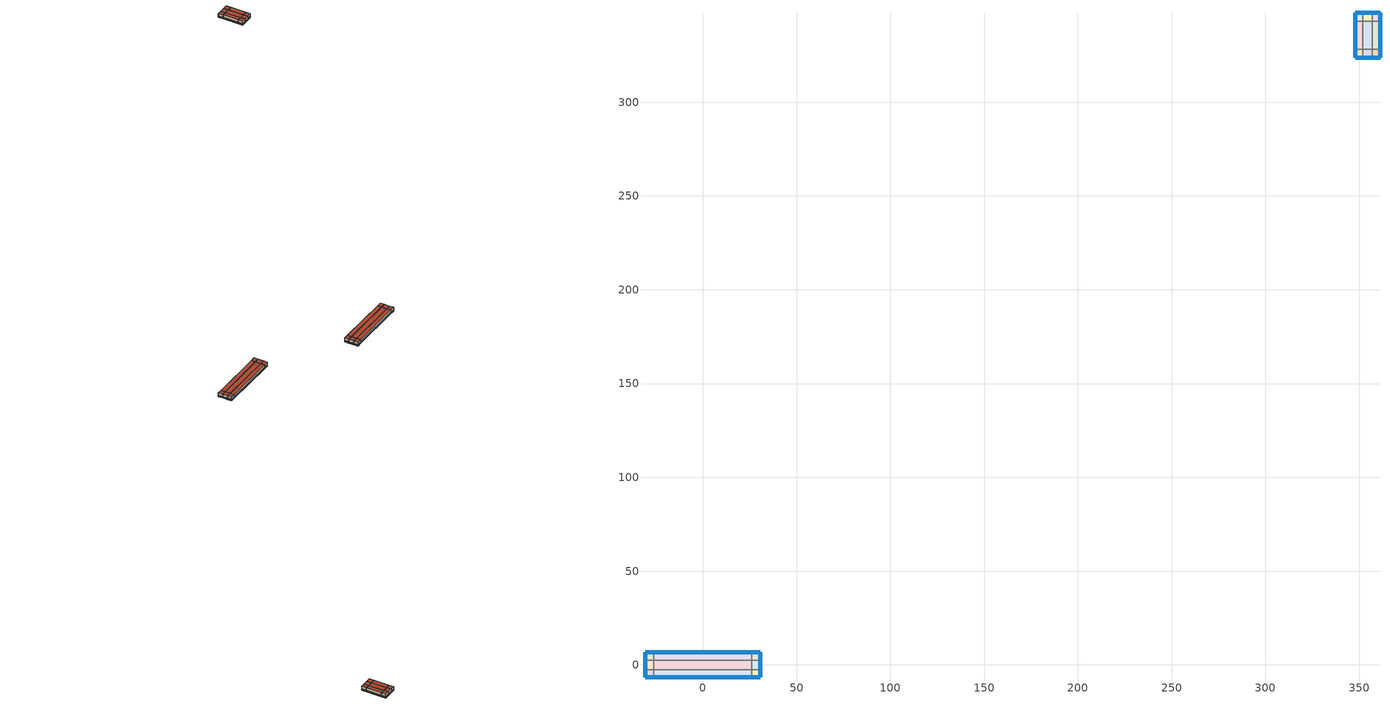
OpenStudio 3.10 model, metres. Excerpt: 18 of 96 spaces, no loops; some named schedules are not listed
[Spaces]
SecondarySchool Classroom A end_a - Story top
 floor adiabatic (Typical Interior Floor): -30.78,-6.65 -30.78,-2.51 -26.21,-2.51 -26.21,-6.65 z27.74
 wall outside (SecondarySchool Classroom A end_a - Story top Wall 1 c tbd): -30.78,-2.51 -30.78,-6.65 z27.74:31.7
 wall outside (SecondarySchool Classroom A end_a - Story top Wall 3 c tbd): -30.78,-6.65 -26.21,-6.65 z27.74:31.7
 wall to SecondarySchool Corridor B end_a - Story top: -26.21,-2.51 -30.78,-2.51 z27.74:31.7
 wall to SecondarySchool Classroom A  - Story top: -26.21,-6.65 -26.21,-2.51 z27.74:31.7
 window (Window U-0.56 SHGC 0.39): -30.78,-2.54 -30.78,-6.62 / -30.75,-6.65 -26.23,-6.65 z28.5:29.22
 roof outside (SecondarySchool Classroom A end_a - Story top RoofCeiling 1 c tbd): -26.21,-6.65 -26.21,-2.51 -30.78,-2.51 -30.78,-6.65 z31.7
SecondarySchool Corridor B end_a - Story top
 floor adiabatic (Typical Interior Floor): -30.78,-2.51 -30.78,2.51 -26.21,2.51 -26.21,-2.51 z27.74
 wall outside (SecondarySchool Corridor B end_a - Story top Wall 1 c tbd): -30.78,2.51 -30.78,-2.51 z27.74:31.7
 wall to SecondarySchool Classroom C end_a - Story top: -26.21,2.51 -30.78,2.51 z27.74:31.7
 wall to SecondarySchool Corridor B  - Story top: -26.21,-2.51 -26.21,2.51 z27.74:31.7
 window (Window U-0.56 SHGC 0.39): -30.78,2.49 -30.78,-2.49 z28.5:29.22
 roof outside (SecondarySchool Corridor B end_a - Story top RoofCeiling 1 c tbd): -26.21,-2.51 -26.21,2.51 -30.78,2.51 -30.78,-2.51 z31.7
SecondarySchool Classroom C end_a - Story top
 floor adiabatic (Typical Interior Floor): -30.78,2.51 -30.78,6.65 -26.21,6.65 -26.21,2.51 z27.74
 wall outside (SecondarySchool Classroom C end_a - Story top Wall 1 c tbd): -30.78,6.65 -30.78,2.51 z27.74:31.7
 wall outside (SecondarySchool Classroom C end_a - Story top Wall 2 c tbd): -26.21,6.65 -30.78,6.65 z27.74:31.7
 wall to SecondarySchool Classroom C  - Story top: -26.21,2.51 -26.21,6.65 z27.74:31.7
 window (Window U-0.56 SHGC 0.39): -30.78,6.62 -30.78,2.54 / -26.23,6.65 -30.75,6.65 z28.5:29.22
 roof outside (SecondarySchool Classroom C end_a - Story top RoofCeiling 1 c tbd): -26.21,2.51 -26.21,6.65 -30.78,6.65 -30.78,2.51 z31.7
SecondarySchool Classroom A  - Story top
 floor adiabatic (Typical Interior Floor): -26.21,-6.65 -26.21,-2.51 26.21,-2.51 26.21,-6.65 z27.74
 wall outside (SecondarySchool Classroom A  - Story top Wall 3 c tbd): -26.21,-6.65 26.21,-6.65 z27.74:31.7
 wall to SecondarySchool Corridor B  - Story top: 26.21,-2.51 -26.21,-2.51 z27.74:31.7
 wall to SecondarySchool Classroom A end_b - Story top: 26.21,-6.65 26.21,-2.51 z27.74:31.7
 window (Window U-0.56 SHGC 0.39): -26.18,-6.65 26.18,-6.65 z28.5:29.21
 roof outside (SecondarySchool Classroom A  - Story top RoofCeiling 1 c tbd): 26.21,-6.65 26.21,-2.51 -26.21,-2.51 -26.21,-6.65 z31.7
SecondarySchool Corridor B  - Story top
 floor adiabatic (Typical Interior Floor): -26.21,-2.51 -26.21,2.51 26.21,2.51 26.21,-2.51 z27.74
 wall to SecondarySchool Classroom C  - Story top: 26.21,2.51 -26.21,2.51 z27.74:31.7
 wall to SecondarySchool Corridor B end_b - Story top: 26.21,-2.51 26.21,2.51 z27.74:31.7
 roof outside: 26.21,-2.51 26.21,2.51 -26.21,2.51 -26.21,-2.51 z31.7
SecondarySchool Classroom C  - Story top
 floor adiabatic (Typical Interior Floor): -26.21,2.51 -26.21,6.65 26.21,6.65 26.21,2.51 z27.74
 wall outside (SecondarySchool Classroom C  - Story top Wall 2 c tbd): 26.21,6.65 -26.21,6.65 z27.74:31.7
 wall to SecondarySchool Classroom C end_b - Story top: 26.21,2.51 26.21,6.65 z27.74:31.7
 window (Window U-0.56 SHGC 0.39): 26.18,6.65 -26.18,6.65 z28.5:29.21
 roof outside (SecondarySchool Classroom C  - Story top RoofCeiling 1 c tbd): 26.21,2.51 26.21,6.65 -26.21,6.65 -26.21,2.51 z31.7
SecondarySchool Classroom A end_b - Story top
 floor adiabatic (Typical Interior Floor): 26.21,-6.65 26.21,-2.51 30.78,-2.51 30.78,-6.65 z27.74
 wall outside (SecondarySchool Classroom A end_b - Story top Wall 4 c tbd): 30.78,-6.65 30.78,-2.51 z27.74:31.7
 wall outside (SecondarySchool Classroom A end_b - Story top Wall 3 c tbd): 26.21,-6.65 30.78,-6.65 z27.74:31.7
 wall to SecondarySchool Corridor B end_b - Story top: 30.78,-2.51 26.21,-2.51 z27.74:31.7
 window (Window U-0.56 SHGC 0.39): 26.23,-6.65 30.75,-6.65 / 30.78,-6.62 30.78,-2.54 z28.5:29.22
 roof outside (SecondarySchool Classroom A end_b - Story top RoofCeiling 1 c tbd): 30.78,-6.65 30.78,-2.51 26.21,-2.51 26.21,-6.65 z31.7
SecondarySchool Corridor B end_b - Story top
 floor adiabatic (Typical Interior Floor): 26.21,-2.51 26.21,2.51 30.78,2.51 30.78,-2.51 z27.74
 wall outside (SecondarySchool Corridor B end_b - Story top Wall 4 c tbd): 30.78,-2.51 30.78,2.51 z27.74:31.7
 wall to SecondarySchool Classroom C end_b - Story top: 30.78,2.51 26.21,2.51 z27.74:31.7
 window (Window U-0.56 SHGC 0.39): 30.78,-2.49 30.78,2.49 z28.5:29.22
 roof outside (SecondarySchool Corridor B end_b - Story top RoofCeiling 1 c tbd): 30.78,-2.51 30.78,2.51 26.21,2.51 26.21,-2.51 z31.7
SecondarySchool Classroom C end_b - Story top
 floor adiabatic (Typical Interior Floor): 26.21,2.51 26.21,6.65 30.78,6.65 30.78,2.51 z27.74
 wall outside (SecondarySchool Classroom C end_b - Story top Wall 2 c tbd): 30.78,6.65 26.21,6.65 z27.74:31.7
 wall outside (SecondarySchool Classroom C end_b - Story top Wall 4 c tbd): 30.78,2.51 30.78,6.65 z27.74:31.7
 window (Window U-0.56 SHGC 0.39): 30.75,6.65 26.23,6.65 / 30.78,2.54 30.78,6.62 z28.5:29.22
 roof outside (SecondarySchool Classroom C end_b - Story top RoofCeiling 1 c tbd): 30.78,2.51 30.78,6.65 26.21,6.65 26.21,2.51 z31.7
SecondarySchool Classroom A end_a - Story top 1
 floor adiabatic (Typical Interior Floor): 361.07,323.64 356.93,323.64 356.93,328.21 361.07,328.21 z27.74
 wall outside (SecondarySchool Classroom A end_a - Story top 1 Wall 2 c tbd): 356.93,323.64 361.07,323.64 z27.74:31.7
 wall outside (SecondarySchool Classroom A end_a - Story top 1 Wall 3 c tbd): 361.07,323.64 361.07,328.21 z27.74:31.7
 wall to SecondarySchool Corridor B end_a - Story top 1: 356.93,328.21 356.93,323.64 z27.74:31.7
 wall to SecondarySchool Classroom A  - Story top 1: 361.07,328.21 356.93,328.21 z27.74:31.7
 window (Window U-0.56 SHGC 0.39): 356.96,323.64 361.04,323.64 / 361.07,323.67 361.07,328.19 z28.5:29.22
 roof outside (SecondarySchool Classroom A end_a - Story top 1 RoofCeiling 1 c tbd): 361.07,328.21 356.93,328.21 356.93,323.64 361.07,323.64 z31.7
SecondarySchool Corridor B end_a - Story top 1
 floor adiabatic (Typical Interior Floor): 356.93,323.64 351.91,323.64 351.91,328.21 356.93,328.21 z27.74
 wall outside (SecondarySchool Corridor B end_a - Story top 1 Wall 1 c tbd): 351.91,323.64 356.93,323.64 z27.74:31.7
 wall to SecondarySchool Classroom C end_a - Story top 1: 351.91,328.21 351.91,323.64 z27.74:31.7
 wall to SecondarySchool Corridor B  - Story top 1: 356.93,328.21 351.91,328.21 z27.74:31.7
 window (Window U-0.56 SHGC 0.39): 351.93,323.64 356.91,323.64 z28.5:29.22
 roof outside (SecondarySchool Corridor B end_a - Story top 1 RoofCeiling 1 c tbd): 356.93,328.21 351.91,328.21 351.91,323.64 356.93,323.64 z31.7
SecondarySchool Classroom C end_a - Story top 1
 floor adiabatic (Typical Interior Floor): 351.91,323.64 347.77,323.64 347.77,328.21 351.91,328.21 z27.74
 wall outside (SecondarySchool Classroom C end_a - Story top 1 Wall 3 c tbd): 347.77,323.64 351.91,323.64 z27.74:31.7
 wall outside (SecondarySchool Classroom C end_a - Story top 1 Wall 4 c tbd): 347.77,328.21 347.77,323.64 z27.74:31.7
 wall to SecondarySchool Classroom C  - Story top 1: 351.91,328.21 347.77,328.21 z27.74:31.7
 window (Window U-0.56 SHGC 0.39): 347.8,323.64 351.88,323.64 / 347.77,328.19 347.77,323.67 z28.5:29.22
 roof outside (SecondarySchool Classroom C end_a - Story top 1 RoofCeiling 1 c tbd): 351.91,328.21 347.77,328.21 347.77,323.64 351.91,323.64 z31.7
SecondarySchool Classroom A  - Story top 1
 floor adiabatic (Typical Interior Floor): 361.07,328.21 356.93,328.21 356.93,343.2 361.07,343.2 z27.74
 wall outside (SecondarySchool Classroom A  - Story top 1 Wall 3 c tbd): 361.07,328.21 361.07,343.2 z27.74:31.7
 wall to SecondarySchool Corridor B  - Story top 1: 356.93,343.2 356.93,328.21 z27.74:31.7
 wall to SecondarySchool Classroom A end_b - Story top 1: 361.07,343.2 356.93,343.2 z27.74:31.7
 window (Window U-0.56 SHGC 0.39): 361.07,328.24 361.07,343.17 z28.5:29.21
 roof outside (SecondarySchool Classroom A  - Story top 1 RoofCeiling 1 c tbd): 361.07,343.2 356.93,343.2 356.93,328.21 361.07,328.21 z31.7
SecondarySchool Corridor B  - Story top 1
 floor adiabatic (Typical Interior Floor): 356.93,328.21 351.91,328.21 351.91,343.2 356.93,343.2 z27.74
 wall to SecondarySchool Classroom C  - Story top 1: 351.91,343.2 351.91,328.21 z27.74:31.7
 wall to SecondarySchool Corridor B end_b - Story top 1: 356.93,343.2 351.91,343.2 z27.74:31.7
 roof outside: 356.93,343.2 351.91,343.2 351.91,328.21 356.93,328.21 z31.7
SecondarySchool Classroom C  - Story top 1
 floor adiabatic (Typical Interior Floor): 351.91,328.21 347.77,328.21 347.77,343.2 351.91,343.2 z27.74
 wall outside (SecondarySchool Classroom C  - Story top 1 Wall 3 c tbd): 347.77,343.2 347.77,328.21 z27.74:31.7
 wall to SecondarySchool Classroom C end_b - Story top 1: 351.91,343.2 347.77,343.2 z27.74:31.7
 window (Window U-0.56 SHGC 0.39): 347.77,343.17 347.77,328.24 z28.5:29.21
 roof outside (SecondarySchool Classroom C  - Story top 1 RoofCeiling 1 c tbd): 351.91,343.2 347.77,343.2 347.77,328.21 351.91,328.21 z31.7
SecondarySchool Classroom A end_b - Story top 1
 floor adiabatic (Typical Interior Floor): 361.07,343.2 356.93,343.2 356.93,347.77 361.07,347.77 z27.74
 wall outside (SecondarySchool Classroom A end_b - Story top 1 Wall 3 c tbd): 361.07,347.77 356.93,347.77 z27.74:31.7
 wall outside (SecondarySchool Classroom A end_b - Story top 1 Wall 2 c tbd): 361.07,343.2 361.07,347.77 z27.74:31.7
 wall to SecondarySchool Corridor B end_b - Story top 1: 356.93,347.77 356.93,343.2 z27.74:31.7
 window (Window U-0.56 SHGC 0.39): 361.07,343.22 361.07,347.74 / 361.04,347.77 356.96,347.77 z28.5:29.22
 roof outside (SecondarySchool Classroom A end_b - Story top 1 RoofCeiling 1 c tbd): 361.07,347.77 356.93,347.77 356.93,343.2 361.07,343.2 z31.7
SecondarySchool Corridor B end_b - Story top 1
 floor adiabatic (Typical Interior Floor): 356.93,343.2 351.91,343.2 351.91,347.77 356.93,347.77 z27.74
 wall outside (SecondarySchool Corridor B end_b - Story top 1 Wall 2 c tbd): 356.93,347.77 351.91,347.77 z27.74:31.7
 wall to SecondarySchool Classroom C end_b - Story top 1: 351.91,347.77 351.91,343.2 z27.74:31.7
 window (Window U-0.56 SHGC 0.39): 356.91,347.77 351.93,347.77 z28.5:29.22
 roof outside (SecondarySchool Corridor B end_b - Story top 1 RoofCeiling 1 c tbd): 356.93,347.77 351.91,347.77 351.91,343.2 356.93,343.2 z31.7
SecondarySchool Classroom C end_b - Story top 1
 floor adiabatic (Typical Interior Floor): 351.91,343.2 347.77,343.2 347.77,347.77 351.91,347.77 z27.74
 wall outside (SecondarySchool Classroom C end_b - Story top 1 Wall 1 c tbd): 347.77,347.77 347.77,343.2 z27.74:31.7
 wall outside (SecondarySchool Classroom C end_b - Story top 1 Wall 3 c tbd): 351.91,347.77 347.77,347.77 z27.74:31.7
 window (Window U-0.56 SHGC 0.39): 347.77,347.74 347.77,343.22 / 351.88,347.77 347.8,347.77 z28.5:29.22
 roof outside (SecondarySchool Classroom C end_b - Story top 1 RoofCeiling 1 c tbd): 351.91,347.77 347.77,347.77 347.77,343.2 351.91,343.2 z31.7
[Building]
ComStock DOE Ref 1980-2004|SecondarySchool: North Axis {deg}=180; Default Construction Set=ComStock DOE Ref 1980-2004 - SecSchl - ASHRAE 169-2013-4C; Default Schedule Set=Building Default Schedule Set; Standards Building Type=SecondarySchool
[Site]
Medford Jackson Cou_OR_USA: Latitude {deg}=42.39; Longitude {deg}=-122.87; Time Zone {hr}=-8; Elevation {m}=405; Terrain=City
[Site:WaterMainsTemperature]
Calculation Method=Correlation; Annual Average Outdoor Air Temperature {C}=13.1983; Maximum Difference In Monthly Average Outdoor Air Temperatures {deltaC}=21.62
[SizingPeriod:DesignDay] Barometric Pressure {Pa}=96553; Rain Indicator=No; Snow Indicator=No; Day of Month=21; Daylight Saving Time Indicator=No; Humidity Condition Type=Wetbulb; Dry-Bulb Temperature Range Modifier Type=DefaultMultipliers
Name | Maximum Dry-Bulb Temperature {C} | Daily Dry-Bulb Temperature Range {deltaC} | Wind Speed {m/s} | Wind Direction {deg} | Month | Day Type | Wetbulb or DewPoint at Maximum Dry-Bulb {C} | Solar Model Indicator | ASHRAE Clear Sky Optical Depth for Beam Irradiance | ASHRAE Clear Sky Optical Depth for Diffuse Irradiance | Sky Clearness
Medford Jackson Cou Ann Clg .4% Condns DB=>MWB 1 | 37.3 | 17.8 | 3.9 | 290 | 7 | SummerDesignDay | 19.4 | ASHRAETau | 0.333 | 2.501
Medford Jackson Cou Ann Clg .4% Condns WB=>MDB 1 | 34.6 | 17.8 | 3.9 | 290 | 7 | SummerDesignDay | 20.5 | ASHRAETau | 0.333 | 2.501
Medford Jackson Cou Ann Htg 99.6% Condns DB 1 | -5 | 0 | 0.9 | 0 | 12 | WinterDesignDay | -5 | ASHRAEClearSky |  |  | 0
Medford Jackson Cou August .4% Condns DB=>MCWB 1 | 39.7 | 18.1 | 3.9 | 290 | 8 | SummerDesignDay | 20.1 | ASHRAETau | 0.338 | 2.534
[ClimateZones]
Climate Zone Institution Name 1=ASHRAE; Climate Zone Document Name 1=ANSI/ASHRAE Standard 169; Climate Zone Document Year 1=2006; Climate Zone Value 1=ASHRAE 169-2013-4C
[Site:GroundTemperature:FCfactorMethod]
January Ground Temperature {C}=13.14; February Ground Temperature {C}=7.26; March Ground Temperature {C}=3.78; April Ground Temperature {C}=6.1; May Ground Temperature {C}=4.73; June Ground Temperature {C}=7.82; July Ground Temperature {C}=11.61; August Ground Temperature {C}=17.15; September Ground Temperature {C}=19.69; October Ground Temperature {C}=25.4; November Ground Temperature {C}=23.49; December Ground Temperature {C}=18.21
[DefaultConstructionSet]
ComStock DOE Ref 1980-2004 - SecSchl - ASHRAE 169-2013-4C: Default Exterior Surface Constructions=Default Surface Constructions 1; Default Interior Surface Constructions=Default Surface Constructions 2; Default Ground Contact Surface Constructions=Default Surface Constructions 3; Default Exterior SubSurface Constructions=Default Sub Surface Constructions 1; Default Interior SubSurface Constructions=Default Sub Surface Constructions 2; Interior Partition Construction=Typical Interior Partition
[DefaultSurfaceConstructions]
Name | Floor Construction | Wall Construction | Roof Ceiling Construction
Default Surface Constructions 1 | Typical Insulated Exterior Mass Floor | Typical Insulated Exterior Mass Wall R-10.0 | Typical IEAD Roof R-15.63
Default Surface Constructions 2 | Typical Interior Floor | Typical Interior Wall | Typical Interior Ceiling
Default Surface Constructions 3 | Typical Insulated Carpeted 6in Slab Floor | Typical Insulated Basement Mass Wall R-9.01
[Construction]
Typical Insulated Exterior Mass Floor: Typical Insulation R-8.69, 4 in. Normalweight Concrete Floor, Typical Carpet Pad
Typical IEAD Roof R-15.63: Roof Membrane, Typical Insulation R-14.51, Metal Roof Surface
Typical Interior Floor: 100mm Normalweight concrete floor, CP02 CARPET PAD
Typical Interior Wall: G01 13mm gypsum board, G01 13mm gypsum board
Typical Interior Ceiling: CP02 CARPET PAD, 100mm Normalweight concrete floor
Typical Insulated Carpeted 6in Slab Floor: 6 in. Normalweight Concrete Floor, Typical Carpet Pad
Typical Insulated Basement Mass Wall R-9.01: Typical Insulation R-7.46, 8 in. Concrete Block Basement Wall
U 0.72 SHGC 0.39 Simple Glazing: U 0.72 SHGC 0.39 Simple Glazing
Typical Insulated Metal Door: F08 Metal surface, Typical Insulation R-7.61
U 0.88 SHGC 0.16 Sgl Ref-A-L Clr 6mm: REF A CLEAR LO 6MM
Typical Overhead Door: Typical Insulation R-7.61
Typical Interior Window: Clear 3mm
Typical Interior Door; Typical Interior Partition: G05 25mm wood
Typical Insulated Exterior Mass Wall R-10.0: 1IN Stucco, 8IN CONCRETE HW RefBldg, Typical Insulation R-7.61, 1/2IN Gypsum
InteriorFurnishings: Std Wood 6inch
Window U-0.56 SHGC 0.39: Simple Glazing Double - LowE - Clear - Aluminum
SecondarySchool Classroom A  - Story top 1 RoofCeiling 1 c tbd: Roof Membrane, SecondarySchool Classroom A  - Story top 1 RoofCeiling 1 m tbd, Metal Roof Surface
SecondarySchool Classroom A  - Story top 1 Wall 3 c tbd: 1IN Stucco, 8IN CONCRETE HW RefBldg, SecondarySchool Classroom A  - Story top 1 Wall 3 m tbd, 1/2IN Gypsum
SecondarySchool Classroom A  - Story top RoofCeiling 1 c tbd: Roof Membrane, SecondarySchool Classroom A  - Story top RoofCeiling 1 m tbd, Metal Roof Surface
SecondarySchool Classroom A  - Story top Wall 3 c tbd: 1IN Stucco, 8IN CONCRETE HW RefBldg, SecondarySchool Classroom A  - Story top Wall 3 m tbd, 1/2IN Gypsum
SecondarySchool Classroom A end_a - Story top 1 RoofCeiling 1 c tbd: Roof Membrane, SecondarySchool Classroom A end_a - Story top 1 RoofCeiling  ... m tbd, Metal Roof Surface
SecondarySchool Classroom A end_a - Story top 1 Wall 2 c tbd: 1IN Stucco, 8IN CONCRETE HW RefBldg, SecondarySchool Classroom A end_a - Story top 1 Wall 2 m tbd, 1/2IN Gypsum
SecondarySchool Classroom A end_a - Story top 1 Wall 3 c tbd: 1IN Stucco, 8IN CONCRETE HW RefBldg, SecondarySchool Classroom A end_a - Story top 1 Wall 3 m tbd, 1/2IN Gypsum
SecondarySchool Classroom A end_a - Story top RoofCeiling 1 c tbd: Roof Membrane, SecondarySchool Classroom A end_a - Story top RoofCeiling 1 m tbd, Metal Roof Surface
SecondarySchool Classroom A end_a - Story top Wall 1 c tbd: 1IN Stucco, 8IN CONCRETE HW RefBldg, SecondarySchool Classroom A end_a - Story top Wall 1 m tbd, 1/2IN Gypsum
SecondarySchool Classroom A end_a - Story top Wall 3 c tbd: 1IN Stucco, 8IN CONCRETE HW RefBldg, SecondarySchool Classroom A end_a - Story top Wall 3 m tbd, 1/2IN Gypsum
SecondarySchool Classroom A end_b - Story top 1 RoofCeiling 1 c tbd: Roof Membrane, SecondarySchool Classroom A end_b - Story top 1 RoofCeiling  ... m tbd, Metal Roof Surface
SecondarySchool Classroom A end_b - Story top 1 Wall 2 c tbd: 1IN Stucco, 8IN CONCRETE HW RefBldg, SecondarySchool Classroom A end_b - Story top 1 Wall 2 m tbd, 1/2IN Gypsum
SecondarySchool Classroom A end_b - Story top 1 Wall 3 c tbd: 1IN Stucco, 8IN CONCRETE HW RefBldg, SecondarySchool Classroom A end_b - Story top 1 Wall 3 m tbd, 1/2IN Gypsum
SecondarySchool Classroom A end_b - Story top RoofCeiling 1 c tbd: Roof Membrane, SecondarySchool Classroom A end_b - Story top RoofCeiling 1 m tbd, Metal Roof Surface
SecondarySchool Classroom A end_b - Story top Wall 3 c tbd: 1IN Stucco, 8IN CONCRETE HW RefBldg, SecondarySchool Classroom A end_b - Story top Wall 3 m tbd, 1/2IN Gypsum
SecondarySchool Classroom A end_b - Story top Wall 4 c tbd: 1IN Stucco, 8IN CONCRETE HW RefBldg, SecondarySchool Classroom A end_b - Story top Wall 4 m tbd, 1/2IN Gypsum
SecondarySchool Classroom C  - Story top 1 RoofCeiling 1 c tbd: Roof Membrane, SecondarySchool Classroom C  - Story top 1 RoofCeiling 1 m tbd, Metal Roof Surface
SecondarySchool Classroom C  - Story top 1 Wall 3 c tbd: 1IN Stucco, 8IN CONCRETE HW RefBldg, SecondarySchool Classroom C  - Story top 1 Wall 3 m tbd, 1/2IN Gypsum
SecondarySchool Classroom C  - Story top RoofCeiling 1 c tbd: Roof Membrane, SecondarySchool Classroom C  - Story top RoofCeiling 1 m tbd, Metal Roof Surface
SecondarySchool Classroom C  - Story top Wall 2 c tbd: 1IN Stucco, 8IN CONCRETE HW RefBldg, SecondarySchool Classroom C  - Story top Wall 2 m tbd, 1/2IN Gypsum
SecondarySchool Classroom C end_a - Story top 1 RoofCeiling 1 c tbd: Roof Membrane, SecondarySchool Classroom C end_a - Story top 1 RoofCeiling  ... m tbd, Metal Roof Surface
SecondarySchool Classroom C end_a - Story top 1 Wall 3 c tbd: 1IN Stucco, 8IN CONCRETE HW RefBldg, SecondarySchool Classroom C end_a - Story top 1 Wall 3 m tbd, 1/2IN Gypsum
SecondarySchool Classroom C end_a - Story top 1 Wall 4 c tbd: 1IN Stucco, 8IN CONCRETE HW RefBldg, SecondarySchool Classroom C end_a - Story top 1 Wall 4 m tbd, 1/2IN Gypsum
SecondarySchool Classroom C end_a - Story top RoofCeiling 1 c tbd: Roof Membrane, SecondarySchool Classroom C end_a - Story top RoofCeiling 1 m tbd, Metal Roof Surface
SecondarySchool Classroom C end_a - Story top Wall 1 c tbd: 1IN Stucco, 8IN CONCRETE HW RefBldg, SecondarySchool Classroom C end_a - Story top Wall 1 m tbd, 1/2IN Gypsum
SecondarySchool Classroom C end_a - Story top Wall 2 c tbd: 1IN Stucco, 8IN CONCRETE HW RefBldg, SecondarySchool Classroom C end_a - Story top Wall 2 m tbd, 1/2IN Gypsum
SecondarySchool Classroom C end_b - Story top 1 RoofCeiling 1 c tbd: Roof Membrane, SecondarySchool Classroom C end_b - Story top 1 RoofCeiling  ... m tbd, Metal Roof Surface
SecondarySchool Classroom C end_b - Story top 1 Wall 1 c tbd: 1IN Stucco, 8IN CONCRETE HW RefBldg, SecondarySchool Classroom C end_b - Story top 1 Wall 1 m tbd, 1/2IN Gypsum
SecondarySchool Classroom C end_b - Story top 1 Wall 3 c tbd: 1IN Stucco, 8IN CONCRETE HW RefBldg, SecondarySchool Classroom C end_b - Story top 1 Wall 3 m tbd, 1/2IN Gypsum
SecondarySchool Classroom C end_b - Story top RoofCeiling 1 c tbd: Roof Membrane, SecondarySchool Classroom C end_b - Story top RoofCeiling 1 m tbd, Metal Roof Surface
SecondarySchool Classroom C end_b - Story top Wall 2 c tbd: 1IN Stucco, 8IN CONCRETE HW RefBldg, SecondarySchool Classroom C end_b - Story top Wall 2 m tbd, 1/2IN Gypsum
SecondarySchool Classroom C end_b - Story top Wall 4 c tbd: 1IN Stucco, 8IN CONCRETE HW RefBldg, SecondarySchool Classroom C end_b - Story top Wall 4 m tbd, 1/2IN Gypsum
SecondarySchool Corridor B end_a - Story top 1 RoofCeiling 1 c tbd: Roof Membrane, SecondarySchool Corridor B end_a - Story top 1 RoofCeiling 1 m tbd, Metal Roof Surface
SecondarySchool Corridor B end_a - Story top 1 Wall 1 c tbd: 1IN Stucco, 8IN CONCRETE HW RefBldg, SecondarySchool Corridor B end_a - Story top 1 Wall 1 m tbd, 1/2IN Gypsum
SecondarySchool Corridor B end_a - Story top RoofCeiling 1 c tbd: Roof Membrane, SecondarySchool Corridor B end_a - Story top RoofCeiling 1 m tbd, Metal Roof Surface
SecondarySchool Corridor B end_a - Story top Wall 1 c tbd: 1IN Stucco, 8IN CONCRETE HW RefBldg, SecondarySchool Corridor B end_a - Story top Wall 1 m tbd, 1/2IN Gypsum
SecondarySchool Corridor B end_b - Story top 1 RoofCeiling 1 c tbd: Roof Membrane, SecondarySchool Corridor B end_b - Story top 1 RoofCeiling 1 m tbd, Metal Roof Surface
SecondarySchool Corridor B end_b - Story top 1 Wall 2 c tbd: 1IN Stucco, 8IN CONCRETE HW RefBldg, SecondarySchool Corridor B end_b - Story top 1 Wall 2 m tbd, 1/2IN Gypsum
SecondarySchool Corridor B end_b - Story top RoofCeiling 1 c tbd: Roof Membrane, SecondarySchool Corridor B end_b - Story top RoofCeiling 1 m tbd, Metal Roof Surface
SecondarySchool Corridor B end_b - Story top Wall 4 c tbd: 1IN Stucco, 8IN CONCRETE HW RefBldg, SecondarySchool Corridor B end_b - Story top Wall 4 m tbd, 1/2IN Gypsum
[Material:NoMass] Roughness=Smooth; Thermal Absorptance=0.9; Solar Absorptance=0.7
Name | Thermal Resistance {m2-K/W} | Visible Absorptance
Typical Insulation R-8.69 | 1.53052 | 0.7
Typical Carpet Pad; CP02 CARPET PAD | 0.21648 | 0.8
Typical Insulation R-14.51 | 2.55496 | 0.7
Typical Insulation R-7.46 | 1.31358 | 0.7
Typical Insulation R-7.61 | 1.34047 | 0.7
SecondarySchool Classroom A  - Story top 1 RoofCeiling 1 m tbd; SecondarySchool Classroom A  - Story top RoofCeiling 1 m tbd; SecondarySchool Classroom C  - Story top 1 RoofCeiling 1 m tbd; SecondarySchool Classroom C  - Story top RoofCeiling 1 m tbd | 2.18948 | 0.7
SecondarySchool Classroom A  - Story top 1 Wall 3 m tbd; SecondarySchool Classroom C  - Story top 1 Wall 3 m tbd | 0.798611 | 0.7
SecondarySchool Classroom A  - Story top Wall 3 m tbd; SecondarySchool Classroom C  - Story top Wall 2 m tbd | 0.802678 | 0.7
SecondarySchool Classroom A end_a - Story top 1 RoofCeiling  ... m tbd; SecondarySchool Classroom A end_a - Story top RoofCeiling 1 m tbd; SecondarySchool Classroom A end_b - Story top 1 RoofCeiling  ... m tbd; SecondarySchool Classroom A end_b - Story top RoofCeiling 1 m tbd; SecondarySchool Classroom C end_a - Story top 1 RoofCeiling  ... m tbd; SecondarySchool Classroom C end_a - Story top RoofCeiling 1 m tbd; SecondarySchool Classroom C end_b - Story top 1 RoofCeiling  ... m tbd; SecondarySchool Classroom C end_b - Story top RoofCeiling 1 m tbd | 1.9386 | 0.7
SecondarySchool Classroom A end_a - Story top 1 Wall 2 m tbd; SecondarySchool Classroom A end_a - Story top Wall 1 m tbd; SecondarySchool Classroom A end_b - Story top 1 Wall 3 m tbd; SecondarySchool Classroom A end_b - Story top Wall 4 m tbd; SecondarySchool Classroom C end_a - Story top 1 Wall 3 m tbd; SecondarySchool Classroom C end_a - Story top Wall 1 m tbd; SecondarySchool Classroom C end_b - Story top 1 Wall 3 m tbd; SecondarySchool Classroom C end_b - Story top Wall 4 m tbd | 0.783842 | 0.7
SecondarySchool Classroom A end_a - Story top 1 Wall 3 m tbd; SecondarySchool Classroom A end_a - Story top Wall 3 m tbd; SecondarySchool Classroom A end_b - Story top 1 Wall 2 m tbd; SecondarySchool Classroom A end_b - Story top Wall 3 m tbd; SecondarySchool Classroom C end_a - Story top 1 Wall 4 m tbd; SecondarySchool Classroom C end_a - Story top Wall 2 m tbd; SecondarySchool Classroom C end_b - Story top 1 Wall 1 m tbd; SecondarySchool Classroom C end_b - Story top Wall 2 m tbd | 0.785772 | 0.7
SecondarySchool Corridor B end_a - Story top 1 RoofCeiling 1 m tbd; SecondarySchool Corridor B end_a - Story top RoofCeiling 1 m tbd; SecondarySchool Corridor B end_b - Story top 1 RoofCeiling 1 m tbd; SecondarySchool Corridor B end_b - Story top RoofCeiling 1 m tbd | 2.21976 | 0.7
SecondarySchool Corridor B end_a - Story top 1 Wall 1 m tbd; SecondarySchool Corridor B end_a - Story top Wall 1 m tbd; SecondarySchool Corridor B end_b - Story top 1 Wall 2 m tbd; SecondarySchool Corridor B end_b - Story top Wall 4 m tbd | 0.787433 | 0.7
[Material] Thermal Absorptance=0.9
Name | Roughness | Thickness {m} | Conductivity {W/m-K} | Density {kg/m3} | Specific Heat {J/kg-K} | Solar Absorptance | Visible Absorptance
4 in. Normalweight Concrete Floor | MediumRough | 0.1016 | 2.31 | 2322 | 832 | 0.7 | 0.7
Roof Membrane | VeryRough | 0.0095 | 0.16 | 1121.29 | 1460 | 0.7 | 0.7
Metal Roof Surface; F08 Metal surface | Smooth | 0.0008 | 45.28 | 7824 | 500 | 0.7 | 0.7
100mm Normalweight concrete floor | MediumRough | 0.1016 | 2.31045 | 2322 | 832.557 | 0.7 | 0.7
G01 13mm gypsum board | Smooth | 0.0127 | 0.160031 | 800.001 | 1090.73 | 0.7 | 0.5
6 in. Normalweight Concrete Floor | MediumRough | 0.1524 | 2.31 | 2322 | 832 | 0.7 | 0.7
8 in. Concrete Block Basement Wall | MediumRough | 0.2032 | 1.326 | 1842 | 912 | 0.7 | 0.7
G05 25mm wood | MediumSmooth | 0.0254 | 0.15 | 608 | 1630 | 0.5 | 0.5
1IN Stucco | Smooth | 0.0253 | 0.6918 | 1858 | 837 | 0.7 | 0.92
8IN CONCRETE HW RefBldg | Rough | 0.2032 | 1.311 | 2240 | 836.8 | 0.7 | 0.7
1/2IN Gypsum | Smooth | 0.0127 | 0.16 | 784.9 | 830 | 0.4 | 0.4
Std Wood 6inch | MediumSmooth | 0.15 | 0.12 | 540 | 1210 | 0.7 | 0.7
[DefaultSubSurfaceConstructions]
Name | Fixed Window Construction | Operable Window Construction | Door Construction | Glass Door Construction | Overhead Door Construction | Tubular Daylight Dome Construction | Tubular Daylight Diffuser Construction
Default Sub Surface Constructions 1 | U 0.72 SHGC 0.39 Simple Glazing | U 0.72 SHGC 0.39 Simple Glazing | Typical Insulated Metal Door | U 0.88 SHGC 0.16 Sgl Ref-A-L Clr 6mm | Typical Overhead Door | Typical Interior Window | Typical Interior Window
Default Sub Surface Constructions 2 | Typical Interior Window | Typical Interior Window | Typical Interior Door
[WindowMaterial:SimpleGlazingSystem]
Name | U-Factor {W/m2-K} | Solar Heat Gain Coefficient | Visible Transmittance
U 0.72 SHGC 0.39 Simple Glazing | 4.08835 | 0.39 | 0.81
Simple Glazing Double - LowE - Clear - Aluminum | 3.17415 | 0.386 | 0.591
[WindowMaterial:Glazing] Optical Data Type=SpectralAverage; Infrared Transmittance at Normal Incidence=0; Front Side Infrared Hemispherical Emissivity=0.84; Conductivity {W/m-K}=0.9; Dirt Correction Factor for Solar and Visible Transmittance=1; Solar Diffusing=No
Name | Thickness {m} | Solar Transmittance at Normal Incidence | Front Side Solar Reflectance at Normal Incidence | Back Side Solar Reflectance at Normal Incidence | Visible Transmittance at Normal Incidence | Front Side Visible Reflectance at Normal Incidence | Back Side Visible Reflectance at Normal Incidence | Back Side Infrared Hemispherical Emissivity
REF A CLEAR LO 6MM | 0.006 | 0.066 | 0.341 | 0.493 | 0.08 | 0.41 | 0.37 | 0.4
Clear 3mm | 0.003 | 0.837 | 0.075 | 0.075 | 0.898 | 0.081 | 0.081 | 0.84
[SpaceType] Standards Building Type=SecondarySchool
Name | Default Schedule Set | Design Specification Outdoor Air Object | Standards Space Type
SecondarySchool Corridor - ComStock DOE Ref 1980-2004 | SecondarySchool Corridor Schedule Set | SecondarySchool Corridor Ventilation | Corridor
SecondarySchool Classroom - ComStock DOE Ref 1980-2004 | SecondarySchool Classroom Schedule Set | SecondarySchool Classroom Ventilation | Classroom
[BuildingStory]
Story top: Nominal Z Coordinate {m}=27.7368; Nominal Floor to Floor Height {m}=3.9624
[Space] Building Story=Story top
Name | Space Type | Thermal Zone
SecondarySchool Classroom A end_a - Story top | SecondarySchool Classroom - ComStock DOE Ref 1980-2004 | Zone SecondarySchool Classroom A end_a - Story top
SecondarySchool Corridor B end_a - Story top | SecondarySchool Corridor - ComStock DOE Ref 1980-2004 | Zone SecondarySchool Corridor B end_a - Story top
SecondarySchool Classroom C end_a - Story top | SecondarySchool Classroom - ComStock DOE Ref 1980-2004 | Zone SecondarySchool Classroom C end_a - Story top
SecondarySchool Classroom A  - Story top | SecondarySchool Classroom - ComStock DOE Ref 1980-2004 | Zone SecondarySchool Classroom A  - Story top
SecondarySchool Corridor B  - Story top | SecondarySchool Corridor - ComStock DOE Ref 1980-2004 | Zone SecondarySchool Corridor B  - Story top
SecondarySchool Classroom C  - Story top | SecondarySchool Classroom - ComStock DOE Ref 1980-2004 | Zone SecondarySchool Classroom C  - Story top
SecondarySchool Classroom A end_b - Story top | SecondarySchool Classroom - ComStock DOE Ref 1980-2004 | Zone SecondarySchool Classroom A end_b - Story top
SecondarySchool Corridor B end_b - Story top | SecondarySchool Corridor - ComStock DOE Ref 1980-2004 | Zone SecondarySchool Corridor B end_b - Story top
SecondarySchool Classroom C end_b - Story top | SecondarySchool Classroom - ComStock DOE Ref 1980-2004 | Zone SecondarySchool Classroom C end_b - Story top
SecondarySchool Classroom A end_a - Story top 1 | SecondarySchool Classroom - ComStock DOE Ref 1980-2004 | Zone SecondarySchool Classroom A end_a - Story top 1
SecondarySchool Corridor B end_a - Story top 1 | SecondarySchool Corridor - ComStock DOE Ref 1980-2004 | Zone SecondarySchool Corridor B end_a - Story top 1
SecondarySchool Classroom C end_a - Story top 1 | SecondarySchool Classroom - ComStock DOE Ref 1980-2004 | Zone SecondarySchool Classroom C end_a - Story top 1
SecondarySchool Classroom A  - Story top 1 | SecondarySchool Classroom - ComStock DOE Ref 1980-2004 | Zone SecondarySchool Classroom A  - Story top 1
SecondarySchool Corridor B  - Story top 1 | SecondarySchool Corridor - ComStock DOE Ref 1980-2004 | Zone SecondarySchool Corridor B  - Story top 1
SecondarySchool Classroom C  - Story top 1 | SecondarySchool Classroom - ComStock DOE Ref 1980-2004 | Zone SecondarySchool Classroom C  - Story top 1
SecondarySchool Classroom A end_b - Story top 1 | SecondarySchool Classroom - ComStock DOE Ref 1980-2004 | Zone SecondarySchool Classroom A end_b - Story top 1
SecondarySchool Corridor B end_b - Story top 1 | SecondarySchool Corridor - ComStock DOE Ref 1980-2004 | Zone SecondarySchool Corridor B end_b - Story top 1
SecondarySchool Classroom C end_b - Story top 1 | SecondarySchool Classroom - ComStock DOE Ref 1980-2004 | Zone SecondarySchool Classroom C end_b - Story top 1
[ThermalZone] Multiplier=1; Use Ideal Air Loads=No
Name | Thermostat
Zone SecondarySchool Classroom A end_a - Story top | SecondarySchool Classroom - ComStock DOE Ref 1980-2004 Thermostat 6
Zone SecondarySchool Corridor B end_a - Story top | SecondarySchool Corridor - ComStock DOE Ref 1980-2004 Thermostat 6
Zone SecondarySchool Classroom C end_a - Story top | SecondarySchool Classroom - ComStock DOE Ref 1980-2004 Thermostat 17
Zone SecondarySchool Classroom A  - Story top | SecondarySchool Classroom - ComStock DOE Ref 1980-2004 Thermostat 2
Zone SecondarySchool Corridor B  - Story top | SecondarySchool Corridor - ComStock DOE Ref 1980-2004 Thermostat 2
Zone SecondarySchool Classroom C  - Story top | SecondarySchool Classroom - ComStock DOE Ref 1980-2004 Thermostat 13
Zone SecondarySchool Classroom A end_b - Story top | SecondarySchool Classroom - ComStock DOE Ref 1980-2004 Thermostat 9
Zone SecondarySchool Corridor B end_b - Story top | SecondarySchool Corridor - ComStock DOE Ref 1980-2004 Thermostat 9
Zone SecondarySchool Classroom C end_b - Story top | SecondarySchool Classroom - ComStock DOE Ref 1980-2004 Thermostat 20
Zone SecondarySchool Classroom A end_a - Story top 1 | SecondarySchool Classroom - ComStock DOE Ref 1980-2004 Thermostat 7
Zone SecondarySchool Corridor B end_a - Story top 1 | SecondarySchool Corridor - ComStock DOE Ref 1980-2004 Thermostat 7
Zone SecondarySchool Classroom C end_a - Story top 1 | SecondarySchool Classroom - ComStock DOE Ref 1980-2004 Thermostat 18
Zone SecondarySchool Classroom A  - Story top 1 | SecondarySchool Classroom - ComStock DOE Ref 1980-2004 Thermostat 3
Zone SecondarySchool Corridor B  - Story top 1 | SecondarySchool Corridor - ComStock DOE Ref 1980-2004 Thermostat 3
Zone SecondarySchool Classroom C  - Story top 1 | SecondarySchool Classroom - ComStock DOE Ref 1980-2004 Thermostat 14
Zone SecondarySchool Classroom A end_b - Story top 1 | SecondarySchool Classroom - ComStock DOE Ref 1980-2004 Thermostat 10
Zone SecondarySchool Corridor B end_b - Story top 1 | SecondarySchool Corridor - ComStock DOE Ref 1980-2004 Thermostat 10
Zone SecondarySchool Classroom C end_b - Story top 1 | SecondarySchool Classroom - ComStock DOE Ref 1980-2004 Thermostat 21
[People:Definition] Number of People Calculation Method=People/Area; Fraction Radiant=0.3
Name | People per Space Floor Area {person/m2}
SecondarySchool Classroom People Definition | 0.249938
SecondarySchool Corridor People Definition | 0.100212
[People] Work Efficiency Schedule=Work Efficiency Schedule; Clothing Insulation Schedule=Clothing Schedule; Air Velocity Schedule=Air Velocity Schedule; Multiplier=1
Name | People Definition | Space or SpaceType
SecondarySchool Classroom People | SecondarySchool Classroom People Definition | SecondarySchool Classroom - ComStock DOE Ref 1980-2004
SecondarySchool Corridor People | SecondarySchool Corridor People Definition | SecondarySchool Corridor - ComStock DOE Ref 1980-2004
[Lights:Definition] Design Level Calculation Method=Watts/Area; Fraction Radiant=0.31; Fraction Visible=0.2; Return Air Fraction=0
Name | Watts per Space Floor Area {W/m2}
SecondarySchool Classroom - ComStock DOE Ref 1980-2004 General Lights Definition | 6.25559
SecondarySchool Corridor - ComStock DOE Ref 1980-2004 General Lights Definition | 2.94907
[ElectricEquipment:Definition] Design Level Calculation Method=Watts/Area; Fraction Latent=0; Fraction Radiant=0.5; Fraction Lost=0
Name | Watts per Space Floor Area {W/m2}
SecondarySchool Classroom Elec Equip Definition | 3.45304
SecondarySchool Corridor Elec Equip Definition | 0.854897
[ElectricEquipment] Schedule=Education_School BLDG_EQUIP_EndUseData BPR Adjusted
Name | Electric Equipment Definition | Space or SpaceType
SecondarySchool Classroom Elec Equip | SecondarySchool Classroom Elec Equip Definition | SecondarySchool Classroom - ComStock DOE Ref 1980-2004
SecondarySchool Corridor Elec Equip | SecondarySchool Corridor Elec Equip Definition | SecondarySchool Corridor - ComStock DOE Ref 1980-2004
[DesignSpecification:OutdoorAir] Outdoor Air Method=Sum
Name | Outdoor Air Flow per Person {m3/s-person} | Outdoor Air Flow per Floor Area {m3/s-m2}
SecondarySchool Classroom Ventilation | 0.00799951
SecondarySchool Corridor Ventilation |  | 0.000508
[DefaultScheduleSet]
Name | Number of People Schedule | People Activity Level Schedule | Lighting Schedule | Electric Equipment Schedule | Hours of Operation Schedule
SecondarySchool Classroom Schedule Set; SecondarySchool Corridor Schedule Set | SecondarySchool Bldg Occ | SecondarySchool Activity | Education_School BLDG_LIGHT_EndUseData | Education_School BLDG_EQUIP_EndUseData
Building Default Schedule Set |  |  |  |  | Building Hours of Operation NonResidential
[Exterior:Lights:Definition]
Name | Design Level {W}
Parking Areas and Drives 0.04 W/ft^2 Def (W/ft^2) | 0.041
Building Facades 0.15 W/ft^2 Def (W/ft^2) | 0.15
Main Entries 30.0 W/ft Def (W/ft) | 30
Other Doors 20.0 W/ft Def (W/ft) | 20
[Exterior:Lights] Control Option=AstronomicalClock
Name | Exterior Lights Definition | Schedule | Multiplier
Parking Areas and Drives 0.04 W/ft^2 | Parking Areas and Drives 0.04 W/ft^2 Def (W/ft^2) | Always On Discrete | 50726.4
Building Facades 0.15 W/ft^2 | Building Facades 0.15 W/ft^2 Def (W/ft^2) | Schedule Ruleset 1 | 27661.5
Main Entries 30.0 W/ft | Main Entries 30.0 W/ft Def (W/ft) | Always On Discrete | 25
Other Doors 20.0 W/ft | Other Doors 20.0 W/ft Def (W/ft) | Always On Discrete | 15.3125
[ThermostatSetpoint:DualSetpoint] Heating Setpoint Temperature Schedule=SecondarySchool HtgSetp; Cooling Setpoint Temperature Schedule=SecondarySchool ClgSetp
SecondarySchool Classroom - ComStock DOE Ref 1980-2004 Thermostat 2; SecondarySchool Classroom - ComStock DOE Ref 1980-2004 Thermostat 3; SecondarySchool Classroom - ComStock DOE Ref 1980-2004 Thermostat 6; SecondarySchool Classroom - ComStock DOE Ref 1980-2004 Thermostat 7; SecondarySchool Classroom - ComStock DOE Ref 1980-2004 Thermostat 9; SecondarySchool Classroom - ComStock DOE Ref 1980-2004 Thermostat 10; SecondarySchool Classroom - ComStock DOE Ref 1980-2004 Thermostat 13; SecondarySchool Classroom - ComStock DOE Ref 1980-2004 Thermostat 14; SecondarySchool Classroom - ComStock DOE Ref 1980-2004 Thermostat 17; SecondarySchool Classroom - ComStock DOE Ref 1980-2004 Thermostat 18; SecondarySchool Classroom - ComStock DOE Ref 1980-2004 Thermostat 20; SecondarySchool Classroom - ComStock DOE Ref 1980-2004 Thermostat 21; SecondarySchool Corridor - ComStock DOE Ref 1980-2004 Thermostat 2; SecondarySchool Corridor - ComStock DOE Ref 1980-2004 Thermostat 3; SecondarySchool Corridor - ComStock DOE Ref 1980-2004 Thermostat 6; SecondarySchool Corridor - ComStock DOE Ref 1980-2004 Thermostat 7; SecondarySchool Corridor - ComStock DOE Ref 1980-2004 Thermostat 9; SecondarySchool Corridor - ComStock DOE Ref 1980-2004 Thermostat 10
[InternalMass:Definition]
Internal Mass Definition 1: Construction=InteriorFurnishings; Design Level Calculation Method=SurfaceArea/Area; Surface Area per Space Floor Area=2
[InternalMass] Internal Mass Definition=Internal Mass Definition 1; Multiplier=1
Name | Space or SpaceType
SecondarySchool Classroom C end_b - Story top 1 Mass | SecondarySchool Classroom C end_b - Story top 1
SecondarySchool Corridor B end_b - Story top 1 Mass | SecondarySchool Corridor B end_b - Story top 1
SecondarySchool Classroom C  - Story top 1 Mass | SecondarySchool Classroom C  - Story top 1
SecondarySchool Corridor B  - Story top 1 Mass | SecondarySchool Corridor B  - Story top 1
SecondarySchool Classroom A  - Story top 1 Mass | SecondarySchool Classroom A  - Story top 1
SecondarySchool Classroom C end_a - Story top 1 Mass | SecondarySchool Classroom C end_a - Story top 1
SecondarySchool Corridor B end_a - Story top 1 Mass | SecondarySchool Corridor B end_a - Story top 1
SecondarySchool Corridor B end_a - Story top Mass | SecondarySchool Corridor B end_a - Story top
SecondarySchool Classroom A end_a - Story top 1 Mass | SecondarySchool Classroom A end_a - Story top 1
SecondarySchool Classroom A end_b - Story top Mass | SecondarySchool Classroom A end_b - Story top
SecondarySchool Classroom A end_b - Story top 1 Mass | SecondarySchool Classroom A end_b - Story top 1
SecondarySchool Classroom A end_a - Story top Mass | SecondarySchool Classroom A end_a - Story top
SecondarySchool Classroom C end_a - Story top Mass | SecondarySchool Classroom C end_a - Story top
SecondarySchool Corridor B end_b - Story top Mass | SecondarySchool Corridor B end_b - Story top
SecondarySchool Classroom A  - Story top Mass | SecondarySchool Classroom A  - Story top
SecondarySchool Corridor B  - Story top Mass | SecondarySchool Corridor B  - Story top
SecondarySchool Classroom C  - Story top Mass | SecondarySchool Classroom C  - Story top
SecondarySchool Classroom C end_b - Story top Mass | SecondarySchool Classroom C end_b - Story top
[Lights] Schedule=Education_School BLDG_LIGHT_EndUseData BPR Adjusted; Fraction Replaceable=1
Name | Lights Definition | Space or SpaceType
SecondarySchool Classroom - ComStock DOE Ref 1980-2004 General Lighting | SecondarySchool Classroom - ComStock DOE Ref 1980-2004 General Lights Definition | SecondarySchool Classroom - ComStock DOE Ref 1980-2004
SecondarySchool Corridor - ComStock DOE Ref 1980-2004 General Lighting | SecondarySchool Corridor - ComStock DOE Ref 1980-2004 General Lights Definition | SecondarySchool Corridor - ComStock DOE Ref 1980-2004
[SpaceInfiltration:DesignFlowRate] Design Flow Rate Calculation Method=Flow/ExteriorArea; Flow per Exterior Surface Area {m3/s-m2}=0.000619923; Velocity Term Coefficient=0; Density Basis=Outdoor
Name | Space or SpaceType | Schedule | Constant Term Coefficient | Temperature Term Coefficient | Velocity Squared Term Coefficient
SecondarySchool Classroom C end_b - Story top 1 HVAC On Infiltration | SecondarySchool Classroom C end_b - Story top 1 | Infiltration HVAC On Schedule 1 | 0.0725 | 0.0091 | 0.0893
SecondarySchool Classroom C end_b - Story top 1 HVAC Off Infiltration | SecondarySchool Classroom C end_b - Story top 1 | Infiltration HVAC Off Schedule 1 | 0 | 0.0174 | 0.1016
SecondarySchool Corridor B end_b - Story top 1 HVAC On Infiltration | SecondarySchool Corridor B end_b - Story top 1 | Infiltration HVAC On Schedule 1 | 0.0725 | 0.0091 | 0.0893
SecondarySchool Corridor B end_b - Story top 1 HVAC Off Infiltration | SecondarySchool Corridor B end_b - Story top 1 | Infiltration HVAC Off Schedule 1 | 0 | 0.0174 | 0.1016
SecondarySchool Classroom C  - Story top 1 HVAC On Infiltration | SecondarySchool Classroom C  - Story top 1 | Infiltration HVAC On Schedule 1 | 0.0725 | 0.0091 | 0.0893
SecondarySchool Classroom C  - Story top 1 HVAC Off Infiltration | SecondarySchool Classroom C  - Story top 1 | Infiltration HVAC Off Schedule 1 | 0 | 0.0174 | 0.1016
SecondarySchool Corridor B  - Story top 1 HVAC On Infiltration | SecondarySchool Corridor B  - Story top 1 | Infiltration HVAC On Schedule 1 | 0.0725 | 0.0091 | 0.0893
SecondarySchool Corridor B  - Story top 1 HVAC Off Infiltration | SecondarySchool Corridor B  - Story top 1 | Infiltration HVAC Off Schedule 1 | 0 | 0.0174 | 0.1016
SecondarySchool Classroom A  - Story top 1 HVAC On Infiltration | SecondarySchool Classroom A  - Story top 1 | Infiltration HVAC On Schedule 1 | 0.0725 | 0.0091 | 0.0893
SecondarySchool Classroom A  - Story top 1 HVAC Off Infiltration | SecondarySchool Classroom A  - Story top 1 | Infiltration HVAC Off Schedule 1 | 0 | 0.0174 | 0.1016
SecondarySchool Classroom C end_a - Story top 1 HVAC On Infiltration | SecondarySchool Classroom C end_a - Story top 1 | Infiltration HVAC On Schedule 1 | 0.0725 | 0.0091 | 0.0893
SecondarySchool Classroom C end_a - Story top 1 HVAC Off Infiltration | SecondarySchool Classroom C end_a - Story top 1 | Infiltration HVAC Off Schedule 1 | 0 | 0.0174 | 0.1016
SecondarySchool Corridor B end_a - Story top 1 HVAC On Infiltration | SecondarySchool Corridor B end_a - Story top 1 | Infiltration HVAC On Schedule 1 | 0.0725 | 0.0091 | 0.0893
SecondarySchool Corridor B end_a - Story top 1 HVAC Off Infiltration | SecondarySchool Corridor B end_a - Story top 1 | Infiltration HVAC Off Schedule 1 | 0 | 0.0174 | 0.1016
SecondarySchool Corridor B end_a - Story top HVAC On Infiltration | SecondarySchool Corridor B end_a - Story top | Infiltration HVAC On Schedule 1 | 0.0725 | 0.0091 | 0.0893
SecondarySchool Corridor B end_a - Story top HVAC Off Infiltration | SecondarySchool Corridor B end_a - Story top | Infiltration HVAC Off Schedule 1 | 0 | 0.0174 | 0.1016
SecondarySchool Classroom A end_a - Story top 1 HVAC On Infiltration | SecondarySchool Classroom A end_a - Story top 1 | Infiltration HVAC On Schedule 1 | 0.0725 | 0.0091 | 0.0893
SecondarySchool Classroom A end_a - Story top 1 HVAC Off Infiltration | SecondarySchool Classroom A end_a - Story top 1 | Infiltration HVAC Off Schedule 1 | 0 | 0.0174 | 0.1016
SecondarySchool Classroom A end_b - Story top HVAC On Infiltration | SecondarySchool Classroom A end_b - Story top | Infiltration HVAC On Schedule 1 | 0.0725 | 0.0091 | 0.0893
SecondarySchool Classroom A end_b - Story top HVAC Off Infiltration | SecondarySchool Classroom A end_b - Story top | Infiltration HVAC Off Schedule 1 | 0 | 0.0174 | 0.1016
SecondarySchool Classroom A end_b - Story top 1 HVAC On Infiltration | SecondarySchool Classroom A end_b - Story top 1 | Infiltration HVAC On Schedule 1 | 0.0725 | 0.0091 | 0.0893
SecondarySchool Classroom A end_b - Story top 1 HVAC Off Infiltration | SecondarySchool Classroom A end_b - Story top 1 | Infiltration HVAC Off Schedule 1 | 0 | 0.0174 | 0.1016
SecondarySchool Classroom A end_a - Story top HVAC On Infiltration | SecondarySchool Classroom A end_a - Story top | Infiltration HVAC On Schedule 1 | 0.0725 | 0.0091 | 0.0893
SecondarySchool Classroom A end_a - Story top HVAC Off Infiltration | SecondarySchool Classroom A end_a - Story top | Infiltration HVAC Off Schedule 1 | 0 | 0.0174 | 0.1016
SecondarySchool Classroom C end_a - Story top HVAC On Infiltration | SecondarySchool Classroom C end_a - Story top | Infiltration HVAC On Schedule 1 | 0.0725 | 0.0091 | 0.0893
SecondarySchool Classroom C end_a - Story top HVAC Off Infiltration | SecondarySchool Classroom C end_a - Story top | Infiltration HVAC Off Schedule 1 | 0 | 0.0174 | 0.1016
SecondarySchool Corridor B end_b - Story top HVAC On Infiltration | SecondarySchool Corridor B end_b - Story top | Infiltration HVAC On Schedule 1 | 0.0725 | 0.0091 | 0.0893
SecondarySchool Corridor B end_b - Story top HVAC Off Infiltration | SecondarySchool Corridor B end_b - Story top | Infiltration HVAC Off Schedule 1 | 0 | 0.0174 | 0.1016
SecondarySchool Classroom A  - Story top HVAC On Infiltration | SecondarySchool Classroom A  - Story top | Infiltration HVAC On Schedule 1 | 0.0725 | 0.0091 | 0.0893
SecondarySchool Classroom A  - Story top HVAC Off Infiltration | SecondarySchool Classroom A  - Story top | Infiltration HVAC Off Schedule 1 | 0 | 0.0174 | 0.1016
SecondarySchool Corridor B  - Story top HVAC On Infiltration | SecondarySchool Corridor B  - Story top | Infiltration HVAC On Schedule 1 | 0.0725 | 0.0091 | 0.0893
SecondarySchool Corridor B  - Story top HVAC Off Infiltration | SecondarySchool Corridor B  - Story top | Infiltration HVAC Off Schedule 1 | 0 | 0.0174 | 0.1016
SecondarySchool Classroom C  - Story top HVAC On Infiltration | SecondarySchool Classroom C  - Story top | Infiltration HVAC On Schedule 1 | 0.0725 | 0.0091 | 0.0893
SecondarySchool Classroom C  - Story top HVAC Off Infiltration | SecondarySchool Classroom C  - Story top | Infiltration HVAC Off Schedule 1 | 0 | 0.0174 | 0.1016
SecondarySchool Classroom C end_b - Story top HVAC On Infiltration | SecondarySchool Classroom C end_b - Story top | Infiltration HVAC On Schedule 1 | 0.0725 | 0.0091 | 0.0893
SecondarySchool Classroom C end_b - Story top HVAC Off Infiltration | SecondarySchool Classroom C end_b - Story top | Infiltration HVAC Off Schedule 1 | 0 | 0.0174 | 0.1016
[Schedule:Ruleset]
Name | Default Day Schedule | Summer Design Day Schedule | Winter Design Day Schedule
Clothing Schedule | Clothing Schedule Default Winter Clothes
Air Velocity Schedule | Air Velocity Schedule Default
Work Efficiency Schedule | Work Efficiency Schedule Default
SecondarySchool Activity | SecondarySchool Activity Default | SecondarySchool Activity Summer Design Day | SecondarySchool Activity Winter Design Day
Education_School BLDG_LIGHT_EndUseData | Education_School BLDG_LIGHT_EndUseData Default | Education_School BLDG_LIGHT_EndUseData Summer Design Day | Education_School BLDG_LIGHT_EndUseData Winter Design Day
Education_School BLDG_EQUIP_EndUseData | Education_School BLDG_EQUIP_EndUseData Default | Education_School BLDG_EQUIP_EndUseData Summer Design Day | Education_School BLDG_EQUIP_EndUseData Winter Design Day
SecondarySchool Bldg Occ | SecondarySchool Bldg Occ Default | SecondarySchool Bldg Occ Summer Design Day | SecondarySchool Bldg Occ Winter Design Day
Schedule Ruleset 1 | Schedule Day 29
SecondarySchool HtgSetp | SecondarySchool HtgSetp Default | Schedule Day 59 | Schedule Day 60
SecondarySchool ClgSetp | SecondarySchool ClgSetp Default | Schedule Day 57 | Schedule Day 58
Building Hours of Operation NonResidential | Building Hours of Operation NonResidential Default | Building Hours of Operation NonResidential Summer Design Day | Building Hours of Operation NonResidential Winter Design Day
Education_School BLDG_LIGHT_EndUseData BPR Adjusted | Education_School BLDG_LIGHT_EndUseData Default 1 | Education_School BLDG_LIGHT_EndUseData Summer Design Day 1 | Education_School BLDG_LIGHT_EndUseData Winter Design Day 1
Education_School BLDG_EQUIP_EndUseData BPR Adjusted | Education_School BLDG_EQUIP_EndUseData Default 1 | Education_School BLDG_EQUIP_EndUseData Summer Design Day 1 | Education_School BLDG_EQUIP_EndUseData Winter Design Day 1
Infiltration HVAC On Schedule 1 | 30 Zone VAV Occ Sch Default 1 | 30 Zone VAV Occ Sch Summer Design Day 1 | 30 Zone VAV Occ Sch Winter Design Day 1
Infiltration HVAC Off Schedule 1 | Infiltration HVAC Off Schedule Default Day Schedule | Infiltration HVAC Off Schedule Summer Design Day Schedule 1 | Infiltration HVAC Off Schedule Winter Design Day Schedule 1
[Schedule:Day]
Schedule Day 29: 6, 0, 0, 24, 0, 1
SecondarySchool HtgSetp Default: No, 6, 30, 14.4444, 18, 45, 20, 24, 0, 14.4444
30 Zone VAV Occ Sch Default 1: 5, 0, 0, 17, 0, 1, 24, 0, 0
30 Zone VAV Occ Sch Summer Design Day 1; 30 Zone VAV Occ Sch Winter Design Day 1: 24, 0, 1
Infiltration HVAC Off Schedule Default Day Schedule: 5, 0, 1, 17, 0, 0, 24, 0, 1
Infiltration HVAC Off Schedule Summer Design Day Schedule 1; Infiltration HVAC Off Schedule Winter Design Day Schedule 1: 24, 0, 0
Schedule Day 59; Schedule Day 60: 24, 0, 20
[Schedule:Rule]
Name | Schedule Ruleset | Rule Order | Day Schedule | Apply Saturday | Date Specification Type | Start Month | Start Day | End Month | End Day | Apply Sunday | Apply Monday | Apply Tuesday | Apply Wednesday | Apply Thursday | Apply Friday
Schedule Rule 34 | SecondarySchool HtgSetp | 7 | SecondarySchool HtgSetp Default 1 | Yes | DateRange | 1 | 6 | 6 | 30
Schedule Rule 35 | SecondarySchool HtgSetp | 6 | SecondarySchool HtgSetp Default 2 |  | DateRange | 1 | 7 | 6 | 24 | Yes
Schedule Rule 36 | SecondarySchool HtgSetp | 5 | SecondarySchool HtgSetp Wknd|Wkdy Day 2 | Yes | DateRange | 9 | 1 | 12 | 29
Schedule Rule 87 | SecondarySchool HtgSetp | 4 | SecondarySchool HtgSetp Wknd|Wkdy Day 3 |  | DateRange | 9 | 2 | 12 | 30 | Yes
Schedule Rule 88 | SecondarySchool HtgSetp | 3 | SecondarySchool HtgSetp Wknd|Wkdy Day 4 |  | DateRange | 9 | 3 | 12 | 31 |  | Yes | Yes | Yes | Yes | Yes
Schedule Rule 89 | SecondarySchool HtgSetp | 2 | SecondarySchool HtgSetp Wknd|Wkdy Day 5 |  | DateRange | 7 | 1 | 8 | 26 | Yes
Schedule Rule 128 | Infiltration HVAC On Schedule 1 | 0 | Schedule Day 54 |  | DateRange | 1 | 7 | 12 | 30 | Yes
Schedule Rule 129 | Infiltration HVAC On Schedule 1 | 1 | Schedule Day 55 | Yes | DateRange | 1 | 6 | 12 | 29
Schedule Rule 130 | Infiltration HVAC On Schedule 1 | 2 | Schedule Day 56 |  | DateRange | 7 | 2 | 8 | 31 |  | Yes | Yes | Yes | Yes | Yes
Infiltration HVAC Off Schedule Schedule Day 0 Rule | Infiltration HVAC Off Schedule 1 | 2 | Infiltration HVAC Off Schedule Schedule Day 0 1 | No |  |  |  |  |  | Yes | No | No | No | No | No
Infiltration HVAC Off Schedule Schedule Day 1 Rule | Infiltration HVAC Off Schedule 1 | 1 | Infiltration HVAC Off Schedule Schedule Day 2 | Yes |  |  |  |  |  | No | No | No | No | No | No
Infiltration HVAC Off Schedule Schedule Day 3 Rule | Infiltration HVAC Off Schedule 1 | 0 | Infiltration HVAC Off Schedule Schedule Day 4 | No |  |  |  |  |  | No | Yes | Yes | Yes | Yes | Yes
[Schedule:Constant]
Always On Discrete: Value=1
